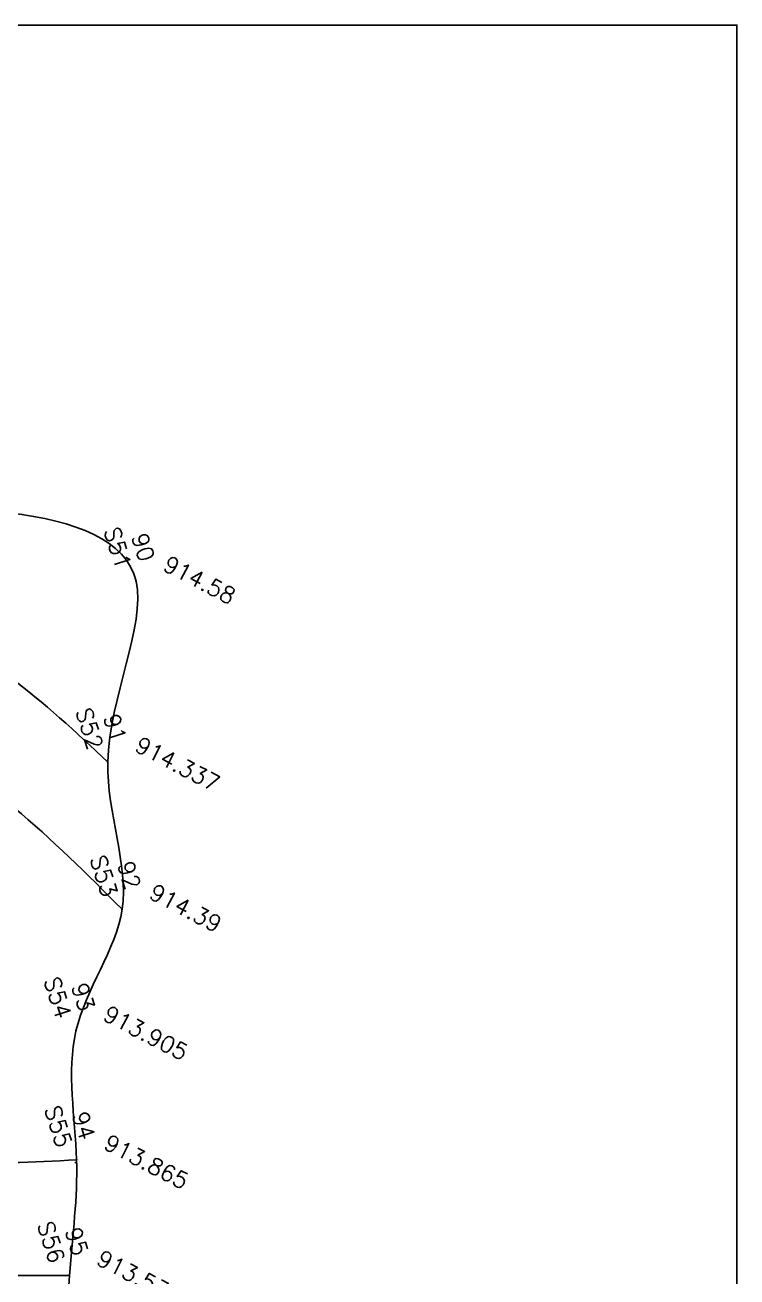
# Model space of a CAD drawing. Header units: millimetres. Extents: x 824502 to 1498685, y 1474633 to 1481826.
# Drawn here: x 1497512.6 to 1497787.1, y 1478367.7 to 1478850.5 of the extents above; entities that cross this region are included whole.
import ezdxf
from ezdxf.enums import TextEntityAlignment as Align

# ---------------------------------------------------------------- set-up
doc = ezdxf.new("R2010")
doc.units = ezdxf.units.MM
for name, color, linetype in [('Points', 7, 'Continuous'), ('Points-ELV', 6, 'Continuous'), ('Points-NUM', 4, 'Continuous'), ('Points-TXT', 3, 'Continuous')]:
    doc.layers.add(name, color=color, linetype=linetype)
doc.styles.add('ROMANS', font='romans.shx')

# ---------------------------------------------------------------- blocks, each defined once
blk = doc.blocks.new('POINTS')
at = {"layer": 'Points'}
blk.add_line((0, 0), (0, 0), dxfattribs=at)
blk.add_point((0, 0), dxfattribs=at)
at = {"layer": 'Points-ELV', "style": 'ROMANS'}
blk.add_attdef('ELEV', text='', height=1, rotation=45, dxfattribs=at).set_placement((0, 0), align=Align.BOTTOM_LEFT)
at = {"layer": 'Points-NUM', "style": 'ROMANS'}
blk.add_attdef('PTNUM', text='', height=1, dxfattribs=at).set_placement((0, 0), align=Align.BOTTOM_RIGHT)
at = {"layer": 'Points-TXT', "style": 'ROMANS'}
blk.add_attdef('DESC', text='', height=1, dxfattribs=at).set_placement((0, 0), align=Align.BOTTOM_RIGHT)

msp = doc.modelspace()

# ---------------------------------------------------------------- linework, layer by layer
at = {"color": 0}
msp.add_lwpolyline([(1497143.071, 1478850.506), (1497787.059, 1478850.506), (1497787.059, 1478115.278), (1497143.071, 1478115.278)], close=True, dxfattribs=at)
for points in [[(1497321.849, 1478677.999, 14.484), (1497328.606, 1478636.355, 22.897), (1497324.893, 1478609.261, 22.343), (1497324.953, 1478540.848, 6.07), (1497319.312, 1478492.878, 15.491), (1497305.904, 1478453.336, 12.191), (1497297.409, 1478405.783, 7.682), (1497335.235, 1478407.316, 24.056), (1497388.147, 1478398.667, 25.895), (1497427.367, 1478347.031, 25.341), (1497518.042, 1478312.891, -0.958), (1497529.692, 1478368.258, 4.886), (1497532.431, 1478412.879, 13.224), (1497532.195, 1478462.557, 14.232), (1497549.978, 1478509.481, 26.449), (1497544.473, 1478566.29, 25.114), (1497555.339, 1478635.994, 31.235), (1497426.067, 1478665.609, 38.062), (1497373.255, 1478669.349, 36.979), (1497321.849, 1478677.999, 14.484)], [(1497324.893, 1478609.261, 22.343), (1497360.209, 1478593.591, 31.487), (1497410.602, 1478588.478, 33.351), (1497461.763, 1478577.347, 34.535), (1497549.978, 1478509.481, 26.449)], [(1497305.904, 1478453.336, 12.191), (1497341.62, 1478449.18, 24.434), (1497390.131, 1478439.324, 28.968), (1497434.166, 1478389.924, 27.507), (1497529.692, 1478368.258, 4.886)]]:
    msp.add_spline(points, degree=3)
for points, knots in [([(1497328.606, 1478636.355, 22.897), (1497341.44, 1478634.138, 27.123), (1497369.91, 1478629.218, 36.497), (1497416.058, 1478625.256, 34.284), (1497482.786, 1478623.952, 38.369), (1497519.83, 1478589.325, 30.532), (1497544.473, 1478566.29, 25.114)], [0, 0, 0, 0, 1.6156958, 3.5839369, 5.490441, 9.3518706, 9.3518706, 9.3518706, 9.3518706]), ([(1497319.312, 1478492.878, 15.491), (1497329.171, 1478491.519, 19.684), (1497355.256, 1478487.924, 30.778), (1497413.824, 1478491.217, 30.334), (1497440.314, 1478407.623, 29.57), (1497498.804, 1478410.961, 19.305), (1497532.431, 1478412.879, 13.224)], [0, 0, 0, 0, 1.2962369, 3.4297488, 6.0632472, 9.6751936, 9.6751936, 9.6751936, 9.6751936])]:
    msp.add_open_spline(points, degree=3, knots=knots)
msp.add_open_spline([(1497532.46, 1478411.801, -23006.064), (1497532.241, 1478411.789, -23006.614), (1497532.023, 1478411.777, -23007.165), (1497531.805, 1478411.764, -23007.716)], degree=3)

# ---------------------------------------------------------------- block references
at = {"layer": 'Points', "linetype": 'Continuous'}
ref = msp.add_blockref('POINTS', (1497555.339, 1478635.994, 31.235), dxfattribs=dict(at, xscale=25.19074457862981, yscale=25.19074457862981, zscale=25.19074457862981, rotation=287.5583941117993))
ref.add_attrib('PTNUM', '90', dxfattribs={"layer": 'Points-NUM', "height": 6.2977, "rotation": 287.55839, "style": 'ROMANS'}).set_placement((1497554.94, 1478642.473, 31.235), align=Align.BOTTOM_RIGHT)
ref.add_attrib('DESC', 'S51', dxfattribs={"layer": 'Points-TXT', "height": 6.2977, "rotation": 287.55839, "style": 'ROMANS'}).set_placement((1497545.934, 1478639.623, 31.235), align=Align.BOTTOM_RIGHT)
ref.add_attrib('ELEV', '914.58', dxfattribs={"layer": 'Points-ELV', "height": 6.2977, "rotation": 332.55839, "style": 'ROMANS'}).set_placement((1497564.346, 1478638.843, 31.235), align=Align.BOTTOM_LEFT)
ref = msp.add_blockref('POINTS', (1497555.339, 1478635.994, 31.235), dxfattribs=dict(at, xscale=25.19074457862981, yscale=25.19074457862981, zscale=25.19074457862981, rotation=287.5583941117993))
ref.add_attrib('PTNUM', '90', dxfattribs={"layer": 'Points-NUM', "height": 6.2977, "rotation": 287.55839, "style": 'ROMANS'}).set_placement((1497554.94, 1478642.473, 31.235), align=Align.BOTTOM_RIGHT)
ref.add_attrib('DESC', 'S51', dxfattribs={"layer": 'Points-TXT', "height": 6.2977, "rotation": 287.55839, "style": 'ROMANS'}).set_placement((1497545.934, 1478639.623, 31.235), align=Align.BOTTOM_RIGHT)
ref.add_attrib('ELEV', '914.58', dxfattribs={"layer": 'Points-ELV', "height": 6.2977, "rotation": 332.55839, "style": 'ROMANS'}).set_placement((1497564.346, 1478638.843, 31.235), align=Align.BOTTOM_LEFT)
ref = msp.add_blockref('POINTS', (1497544.473, 1478566.29, 25.114), dxfattribs=dict(at, xscale=25.19074457862981, yscale=25.19074457862981, zscale=25.19074457862981, rotation=287.5583941117993))
ref.add_attrib('PTNUM', '91', dxfattribs={"layer": 'Points-NUM', "height": 6.2977, "rotation": 287.55839, "style": 'ROMANS'}).set_placement((1497544.075, 1478572.769, 25.114), align=Align.BOTTOM_RIGHT)
ref.add_attrib('DESC', 'S52', dxfattribs={"layer": 'Points-TXT', "height": 6.2977, "rotation": 287.55839, "style": 'ROMANS'}).set_placement((1497535.068, 1478569.919, 25.114), align=Align.BOTTOM_RIGHT)
ref.add_attrib('ELEV', '914.337', dxfattribs={"layer": 'Points-ELV', "height": 6.2977, "rotation": 332.55839, "style": 'ROMANS'}).set_placement((1497553.48, 1478569.14, 25.114), align=Align.BOTTOM_LEFT)
ref = msp.add_blockref('POINTS', (1497544.473, 1478566.29, 25.114), dxfattribs=dict(at, xscale=25.19074457862981, yscale=25.19074457862981, zscale=25.19074457862981, rotation=287.5583941117993))
ref.add_attrib('PTNUM', '91', dxfattribs={"layer": 'Points-NUM', "height": 6.2977, "rotation": 287.55839, "style": 'ROMANS'}).set_placement((1497544.075, 1478572.769, 25.114), align=Align.BOTTOM_RIGHT)
ref.add_attrib('DESC', 'S52', dxfattribs={"layer": 'Points-TXT', "height": 6.2977, "rotation": 287.55839, "style": 'ROMANS'}).set_placement((1497535.068, 1478569.919, 25.114), align=Align.BOTTOM_RIGHT)
ref.add_attrib('ELEV', '914.337', dxfattribs={"layer": 'Points-ELV', "height": 6.2977, "rotation": 332.55839, "style": 'ROMANS'}).set_placement((1497553.48, 1478569.14, 25.114), align=Align.BOTTOM_LEFT)
ref = msp.add_blockref('POINTS', (1497549.978, 1478509.481, 26.449), dxfattribs=dict(at, xscale=25.19074457862981, yscale=25.19074457862981, zscale=25.19074457862981, rotation=287.5583941117993))
ref.add_attrib('PTNUM', '92', dxfattribs={"layer": 'Points-NUM', "height": 6.2977, "rotation": 287.55839, "style": 'ROMANS'}).set_placement((1497549.579, 1478515.96, 26.449), align=Align.BOTTOM_RIGHT)
ref.add_attrib('DESC', 'S53', dxfattribs={"layer": 'Points-TXT', "height": 6.2977, "rotation": 287.55839, "style": 'ROMANS'}).set_placement((1497540.573, 1478513.11, 26.449), align=Align.BOTTOM_RIGHT)
ref.add_attrib('ELEV', '914.39', dxfattribs={"layer": 'Points-ELV', "height": 6.2977, "rotation": 332.55839, "style": 'ROMANS'}).set_placement((1497558.984, 1478512.331, 26.449), align=Align.BOTTOM_LEFT)
ref = msp.add_blockref('POINTS', (1497549.978, 1478509.481, 26.449), dxfattribs=dict(at, xscale=25.19074457862981, yscale=25.19074457862981, zscale=25.19074457862981, rotation=287.5583941117993))
ref.add_attrib('PTNUM', '92', dxfattribs={"layer": 'Points-NUM', "height": 6.2977, "rotation": 287.55839, "style": 'ROMANS'}).set_placement((1497549.579, 1478515.96, 26.449), align=Align.BOTTOM_RIGHT)
ref.add_attrib('DESC', 'S53', dxfattribs={"layer": 'Points-TXT', "height": 6.2977, "rotation": 287.55839, "style": 'ROMANS'}).set_placement((1497540.573, 1478513.11, 26.449), align=Align.BOTTOM_RIGHT)
ref.add_attrib('ELEV', '914.39', dxfattribs={"layer": 'Points-ELV', "height": 6.2977, "rotation": 332.55839, "style": 'ROMANS'}).set_placement((1497558.984, 1478512.331, 26.449), align=Align.BOTTOM_LEFT)
ref = msp.add_blockref('POINTS', (1497532.195, 1478462.557, 14.232), dxfattribs=dict(at, xscale=25.19074457862981, yscale=25.19074457862981, zscale=25.19074457862981, rotation=287.5583941117993))
ref.add_attrib('PTNUM', '93', dxfattribs={"layer": 'Points-NUM', "height": 6.2977, "rotation": 287.55839, "style": 'ROMANS'}).set_placement((1497531.796, 1478469.036, 14.232), align=Align.BOTTOM_RIGHT)
ref.add_attrib('DESC', 'S54', dxfattribs={"layer": 'Points-TXT', "height": 6.2977, "rotation": 287.55839, "style": 'ROMANS'}).set_placement((1497522.79, 1478466.186, 14.232), align=Align.BOTTOM_RIGHT)
ref.add_attrib('ELEV', '913.905', dxfattribs={"layer": 'Points-ELV', "height": 6.2977, "rotation": 332.55839, "style": 'ROMANS'}).set_placement((1497541.201, 1478465.407, 14.232), align=Align.BOTTOM_LEFT)
ref = msp.add_blockref('POINTS', (1497532.195, 1478462.557, 14.232), dxfattribs=dict(at, xscale=25.19074457862981, yscale=25.19074457862981, zscale=25.19074457862981, rotation=287.5583941117993))
ref.add_attrib('PTNUM', '93', dxfattribs={"layer": 'Points-NUM', "height": 6.2977, "rotation": 287.55839, "style": 'ROMANS'}).set_placement((1497531.796, 1478469.036, 14.232), align=Align.BOTTOM_RIGHT)
ref.add_attrib('DESC', 'S54', dxfattribs={"layer": 'Points-TXT', "height": 6.2977, "rotation": 287.55839, "style": 'ROMANS'}).set_placement((1497522.79, 1478466.186, 14.232), align=Align.BOTTOM_RIGHT)
ref.add_attrib('ELEV', '913.905', dxfattribs={"layer": 'Points-ELV', "height": 6.2977, "rotation": 332.55839, "style": 'ROMANS'}).set_placement((1497541.201, 1478465.407, 14.232), align=Align.BOTTOM_LEFT)
ref = msp.add_blockref('POINTS', (1497532.431, 1478412.879, 13.224), dxfattribs=dict(at, xscale=25.19074457862981, yscale=25.19074457862981, zscale=25.19074457862981, rotation=287.5583941117993))
ref.add_attrib('PTNUM', '94', dxfattribs={"layer": 'Points-NUM', "height": 6.2977, "rotation": 287.55839, "style": 'ROMANS'}).set_placement((1497532.032, 1478419.358, 13.224), align=Align.BOTTOM_RIGHT)
ref.add_attrib('DESC', 'S55', dxfattribs={"layer": 'Points-TXT', "height": 6.2977, "rotation": 287.55839, "style": 'ROMANS'}).set_placement((1497523.025, 1478416.509, 13.224), align=Align.BOTTOM_RIGHT)
ref.add_attrib('ELEV', '913.865', dxfattribs={"layer": 'Points-ELV', "height": 6.2977, "rotation": 332.55839, "style": 'ROMANS'}).set_placement((1497541.437, 1478415.729, 13.224), align=Align.BOTTOM_LEFT)
ref = msp.add_blockref('POINTS', (1497532.431, 1478412.879, 13.224), dxfattribs=dict(at, xscale=25.19074457862981, yscale=25.19074457862981, zscale=25.19074457862981, rotation=287.5583941117993))
ref.add_attrib('PTNUM', '94', dxfattribs={"layer": 'Points-NUM', "height": 6.2977, "rotation": 287.55839, "style": 'ROMANS'}).set_placement((1497532.032, 1478419.358, 13.224), align=Align.BOTTOM_RIGHT)
ref.add_attrib('DESC', 'S55', dxfattribs={"layer": 'Points-TXT', "height": 6.2977, "rotation": 287.55839, "style": 'ROMANS'}).set_placement((1497523.025, 1478416.509, 13.224), align=Align.BOTTOM_RIGHT)
ref.add_attrib('ELEV', '913.865', dxfattribs={"layer": 'Points-ELV', "height": 6.2977, "rotation": 332.55839, "style": 'ROMANS'}).set_placement((1497541.437, 1478415.729, 13.224), align=Align.BOTTOM_LEFT)
ref = msp.add_blockref('POINTS', (1497529.692, 1478368.258, 4.886), dxfattribs=dict(at, xscale=25.19074457862981, yscale=25.19074457862981, zscale=25.19074457862981, rotation=287.5583941117993))
ref.add_attrib('PTNUM', '95', dxfattribs={"layer": 'Points-NUM', "height": 6.2977, "rotation": 287.55839, "style": 'ROMANS'}).set_placement((1497529.294, 1478374.738, 4.886), align=Align.BOTTOM_RIGHT)
ref.add_attrib('DESC', 'S56', dxfattribs={"layer": 'Points-TXT', "height": 6.2977, "rotation": 287.55839, "style": 'ROMANS'}).set_placement((1497520.287, 1478371.888, 4.886), align=Align.BOTTOM_RIGHT)
ref.add_attrib('ELEV', '913.534', dxfattribs={"layer": 'Points-ELV', "height": 6.2977, "rotation": 332.55839, "style": 'ROMANS'}).set_placement((1497538.699, 1478371.108, 4.886), align=Align.BOTTOM_LEFT)
ref = msp.add_blockref('POINTS', (1497529.692, 1478368.258, 4.886), dxfattribs=dict(at, xscale=25.19074457862981, yscale=25.19074457862981, zscale=25.19074457862981, rotation=287.5583941117993))
ref.add_attrib('PTNUM', '95', dxfattribs={"layer": 'Points-NUM', "height": 6.2977, "rotation": 287.55839, "style": 'ROMANS'}).set_placement((1497529.294, 1478374.738, 4.886), align=Align.BOTTOM_RIGHT)
ref.add_attrib('DESC', 'S56', dxfattribs={"layer": 'Points-TXT', "height": 6.2977, "rotation": 287.55839, "style": 'ROMANS'}).set_placement((1497520.287, 1478371.888, 4.886), align=Align.BOTTOM_RIGHT)
ref.add_attrib('ELEV', '913.534', dxfattribs={"layer": 'Points-ELV', "height": 6.2977, "rotation": 332.55839, "style": 'ROMANS'}).set_placement((1497538.699, 1478371.108, 4.886), align=Align.BOTTOM_LEFT)

doc.saveas('drawing.dxf')
